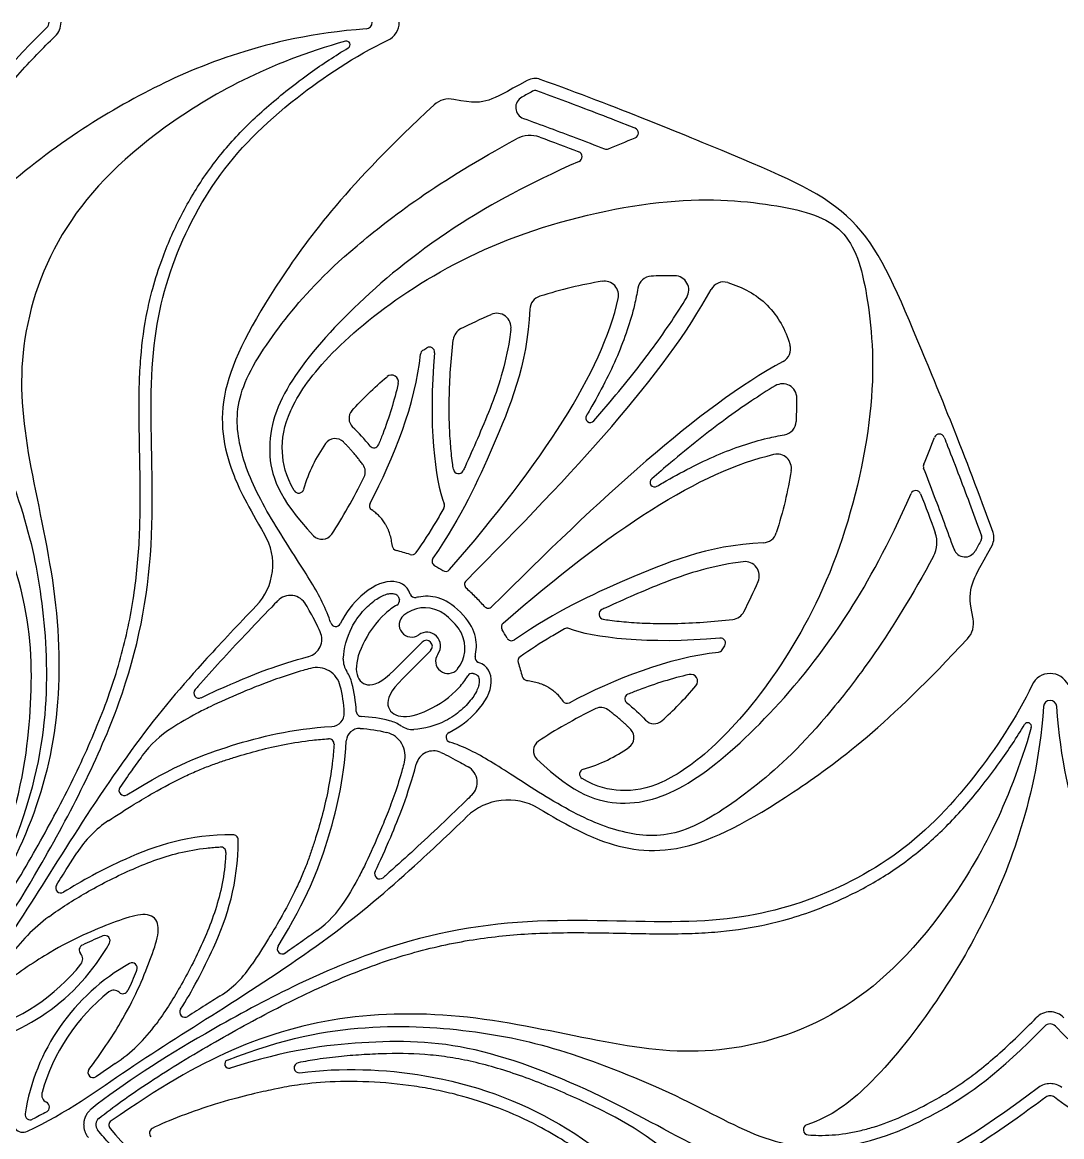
# Model space of a CAD drawing. Header units: millimetres. Extents: x -143 to 143, y -142 to 141.
# Drawn here: x -71.26 to -45.42, y -124.22 to -96.54 of the extents above; entities that cross this region are included whole.
import ezdxf

# ---------------------------------------------------------------- set-up
doc = ezdxf.new("R2010")
doc.units = ezdxf.units.MM
doc.header["$MEASUREMENT"] = 0
doc.layers.add('Layer 03', color=5, linetype='Continuous')

msp = doc.modelspace()

# ---------------------------------------------------------------- linework, layer by layer
at = {"layer": 'Layer 03'}
for p, q in [((-62.012, -112.631), (-61.317, -111.936)), ((-61.106, -112.147), (-61.801, -112.842))]:
    msp.add_line(p, q, dxfattribs=at)
for centre, radius, start, end in [((-70.774, -96.541), 0.182, 314.3429, 0), ((-70.774, -96.541), 0.481, 314.343, 0), ((-62.722, -96.541), 0.164, 274.172, 0), ((-62.383, -96.541), 0.495, 295.4523, 0), ((-63.201, -97.098), 0.0919, 300.7446, 105.8749), ((-58.515, -98.328), 0.392, 70.1323, 118.8797), ((-58.512, -98.366), 0.128, 70.1222, 118.9064), ((-60.644, -99.004), 0.559, 77.9778, 132.7417), ((-58.701, -98.656), 0.291, 118.7855, 250.1776), ((-58.636, -100.055), 0.703, 69.7993, 118.4236), ((-56.068, -99.292), 0.128, 291.7058, 68.4175), ((-57.47, -99.878), 0.128, 293.8234, 69.0978), ((-56.739, -99.565), 0.128, 248.7335, 292.6009), ((-56.79, -103.326), 0.355, 347.2471, 99.2426), ((-55.608, -103.203), 0.355, 92.6948, 170.8124), ((-55.046, -103.191), 0.355, 329.1442, 89.4278), ((-53.826, -103.346), 0.355, 73.3267, 151.5771), ((-58.286, -103.684), 0.355, 107.5556, 177.4649), ((-59.463, -104.125), 0.355, 353.0702, 113.3334), ((-60.192, -104.467), 0.355, 116.9436, 173.3836), ((-61.135, -104.736), 0.128, 354.7146, 121.932), ((-52.516, -104.656), 0.355, 298.4229, 16.6733), ((-61.231, -104.797), 0.128, 122.6272, 174.3203), ((-62.08, -105.475), 0.172, 347.1642, 130.0937), ((-52.361, -105.876), 0.355, 0.5722, 120.8558), ((-62.846, -106.384), 0.29, 138.0677, 226.6645), ((-57.139, -106.369), 0.113, 149.2037, 318.9278), ((-52.373, -106.438), 0.355, 279.1876, 357.3052), ((-48.462, -106.898), 0.128, 21.5825, 158.2942), ((-63.48, -107.172), 0.29, 45.4232, 145.349), ((-62.515, -106.994), 0.119, 218.9528, 337.8235), ((-52.496, -107.62), 0.355, 350.7574, 102.7529), ((-63.021, -107.707), 0.29, 334.0005, 36.191), ((-60.414, -107.625), 0.128, 188.8381, 334.8425), ((-48.735, -107.569), 0.128, 157.3991, 201.2665), ((-55.539, -107.969), 0.113, 131.0722, 300.7963), ((-64.386, -108.108), 0.128, 211.0371, 344.7572), ((-49.048, -108.3), 0.128, 20.9022, 156.1766), ((-62.501, -108.547), 0.128, 151.8656, 236.5033), ((-60.89, -108.55), 0.128, 330.4771, 21.0833), ((-66.51, -110.011), 1.48, 316.17, 30.4458), ((-63.808, -109.094), 0.29, 223.5714, 326.4565), ((-52.854, -109.116), 0.355, 272.5351, 342.4444), ((-49.225, -109.466), 0.703, 331.5764, 20.2007), ((-47.536, -109.342), 0.128, 331.0936, 19.8778), ((-47.498, -109.345), 0.392, 331.1203, 19.8677), ((-61.932, -109.538), 0.128, 186.2531, 256.6531), ((-61.576, -109.642), 0.128, 250.8247, 325.5824), ((-60.944, -109.927), 0.128, 145.9401, 240.8176), ((-47.826, -109.531), 0.291, 199.8224, 331.2145), ((-60.733, -110.053), 0.128, 237.5567, 319.0431), ((-53.295, -110.293), 0.355, 336.6666, 96.9298), ((-60.136, -110.504), 0.128, 135.0447, 228.5367), ((-64.591, -111.221), 0.442, 29.61, 135.9821), ((-62.011, -110.906), 0.128, 300.4757, 10.0124), ((-61.491, -110.704), 0.128, 198.6445, 281.8461), ((-61.582, -111.508), 0.306, 129.3413, 305.6852), ((-61.255, -111.906), 0.821, 63.5741, 129.3413), ((-59.674, -110.966), 0.128, 221.4633, 314.9553), ((-56.795, -111.244), 0.128, 115.1575, 261.1619), ((-53.637, -111.022), 0.355, 276.6164, 333.0564), ((-63.468, -111.424), 0.128, 196.9153, 334.0955), ((-59.223, -111.563), 0.128, 130.9569, 212.4433), ((-48.174, -111.474), 0.559, 317.2583, 12.0222), ((-64.252, -111.867), 0.442, 284.9376, 24.601), ((-61.204, -112.034), 0.342, 45, 125.6837), ((-61.204, -112.034), 0.342, 324.3167, 45), ((-61.076, -112.085), 0.821, 320.6587, 26.4259), ((-59.097, -111.774), 0.128, 209.1824, 304.0599), ((-57.72, -111.72), 0.128, 68.9167, 119.5229), ((-53.906, -111.965), 0.128, 328.068, 95.2854), ((-61.212, -112.042), 0.149, 45, 135), ((-61.212, -112.042), 0.149, 315, 45), ((-62.783, -112.386), 0.495, 176.6922, 214.271), ((-60.678, -112.412), 0.306, 144.3143, 320.6587), ((-59.874, -112.321), 0.128, 168.1539, 251.3555), ((-58.812, -112.406), 0.128, 124.4176, 199.1753), ((-53.967, -112.061), 0.128, 275.6797, 327.3728), ((-63.937, -113.173), 0.603, 13.8635, 105.0891), ((-63.937, -113.173), 0.901, 13.8635, 34.2843), ((-60.076, -112.841), 0.128, 79.9876, 149.5243), ((-58.708, -112.762), 0.128, 193.3469, 263.7469), ((-54.645, -112.91), 0.172, 319.9063, 102.8358), ((-45.711, -113.213), 0.495, 90, 154.5477), ((-45.711, -113.213), 0.495, 25.4523, 90), ((-66.864, -113.203), 0.128, 138.9167, 296.2928), ((-57.717, -113.331), 0.128, 213.4967, 298.1344), ((-56.164, -113.345), 0.119, 112.1765, 231.0472), ((-45.711, -113.552), 0.164, 90, 175.828), ((-45.711, -113.552), 0.164, 4.172, 90), ((-63.581, -113.705), 0.328, 273.4412, 2.4277), ((-62.827, -113.657), 0.128, 182.7135, 225), ((-62.827, -113.657), 0.128, 225, 267.2865), ((-56.877, -113.851), 0.29, 53.809, 115.9995), ((-62.343, -114.767), 0.901, 55.7157, 76.1365), ((-61.556, -113.613), 0.495, 235.729, 273.3078), ((-55.554, -113.676), 0.29, 223.3355, 311.9323), ((-46.268, -114.031), 0.0919, 344.1251, 149.2554), ((-66.107, -116.339), 2.683, 122.3673, 143.8699), ((-62.875, -114.411), 0.328, 87.5723, 176.5588), ((-62.343, -114.767), 0.603, 344.9109, 76.1365), ((-60.594, -114.298), 0.128, 115.9045, 253.0847), ((-56.342, -114.31), 0.29, 304.651, 44.5768), ((-63.636, -114.466), 0.128, 45, 94.0006), ((-63.636, -114.466), 0.128, 355.9994, 45), ((-58.264, -114.638), 0.29, 123.5435, 226.4286), ((-61.037, -115.082), 0.442, 65.399, 165.0624), ((-60.391, -115.421), 0.442, 314.0179, 60.39), ((-57.278, -115.216), 0.128, 105.2428, 238.9629), ((-68.725, -115.621), 0.128, 145.6299, 301.6976), ((-59.181, -117.34), 1.48, 59.5542, 133.83), ((-67.636, -118.614), 2.683, 123.3595, 147.4728), ((-66.02, -116.85), 0.128, 45, 89.6884), ((-66.02, -116.85), 0.128, 0.3116, 45), ((-66.325, -117.155), 0.128, 45, 92.6832), ((-66.325, -117.155), 0.128, 357.3168, 45), ((-62.373, -117.694), 0.128, 153.7072, 311.0833), ((-70.298, -118.043), 0.128, 147.7231, 302.1586), ((-65.509, -116.937), 2.683, 306.1301, 327.6327), ((-68.126, -122.131), 4.179, 126.2275, 145.7048), ((-69.203, -119.356), 0.128, 330.7775, 112.3358), ((-73.629, -116.88), 5.199, 278.8658, 330.7775), ((-69.706, -119.585), 0.135, 115.4413, 222.0643), ((-64.791, -119.555), 0.128, 148.3024, 304.3701), ((-69.955, -119.81), 0.201, 321.4239, 42.0658), ((-73.629, -116.88), 4.9, 285.7558, 321.4239), ((-66.05, -124.459), 5.199, 119.2225, 171.1342), ((-68.526, -120.033), 0.128, 337.6642, 119.2225), ((-67.784, -118.466), 2.683, 302.5272, 326.6405), ((-66.05, -124.459), 4.9, 128.5761, 164.2442), ((-68.98, -120.785), 0.201, 47.9342, 128.5761), ((-68.755, -120.536), 0.135, 227.9357, 334.5587), ((-67.213, -121.128), 0.128, 147.8414, 302.2769), ((-45.711, -121.604), 0.481, 90, 135.657), ((-45.711, -121.604), 0.481, 44.343, 90), ((-71.301, -118.956), 4.179, 304.2952, 323.7725), ((-45.711, -121.604), 0.182, 90, 135.6571), ((-45.711, -121.604), 0.182, 44.3429, 90), ((-66.12, -122.419), 0.106, 111.1485, 287.6881), ((-69.496, -122.629), 0.128, 143.2147, 304.1867), ((-64.373, -122.51), 0.126, 101.0633, 277.2504), ((-45.711, -123.387), 0.481, 90, 126.7992), ((-45.711, -123.387), 0.481, 53.2008, 90), ((-70.573, -123.183), 0.201, 164.2442, 244.8855), ((-70.715, -123.487), 0.135, 298.9851, 64.8855), ((-45.711, -123.387), 0.182, 90, 125.9129), ((-45.711, -123.387), 0.182, 54.0871, 90), ((-71.06, -123.677), 0.128, 171.1342, 296.7638), ((-60.712, -131.444), 8.77, 44.8451, 63.8405), ((-71.238, -123.858), 0.256, 219.9059, 295.2853), ((-69.231, -123.926), 0.2, 128.5911, 220.0527), ((-68.975, -123.935), 0.128, 124.5916, 220.8652), ((-67.968, -124.133), 0.128, 117.5699, 225.6142), ((-51.716, -124.05), 0.128, 108.4953, 265.3185)]:
    msp.add_arc(centre, radius, start, end, dxfattribs=at)
for points, knots in [([(-71.69, -116.918), (-71.233, -115.488), (-70.993, -113.551), (-71.022, -110.954), (-72.361, -107.581), (-73.9, -104.976), (-74.708, -102.75), (-74.595, -100.517), (-73.362, -98.419), (-72.172, -96.829)], [478.114212, 478.114212, 478.114212, 478.114212, 481.682554, 485.414811, 489.147068, 492.879325, 496.611582, 500.343838, 503.867852, 503.867852, 503.867852, 503.867852]), ([(-70.647, -96.671), (-71.835, -97.832), (-72.857, -99.289), (-73.748, -101.414), (-73.647, -103.517), (-72.459, -105.521), (-71.22, -108.563), (-70.744, -110.726), (-70.554, -113.438), (-70.943, -115.573), (-71.49, -116.988)], [451.605808, 451.605808, 451.605808, 451.605808, 454.786477, 458.084406, 461.382335, 464.680264, 467.978192, 471.276121, 474.57405, 477.733047, 477.733047, 477.733047, 477.733047]), ([(-73.348, -102.556), (-73.355, -102.469), (-73.37, -102.157), (-73.339, -101.727), (-73.252, -101.275), (-73.126, -100.807), (-72.9, -100.211), (-72.594, -99.603), (-72.304, -99.099), (-72.039, -98.694), (-71.73, -98.28), (-71.345, -97.822), (-70.908, -97.351), (-70.592, -97.035), (-70.438, -96.884)], [203.214075, 203.214075, 203.214075, 203.214075, 203.52157, 204.31284, 204.721904, 205.137914, 206.01604, 206.954967, 207.528085, 208.058808, 208.654245, 209.342813, 210.158122, 210.913379, 210.913379, 210.913379, 210.913379]), ([(-62.71, -96.704), (-64.044, -96.801), (-66.091, -97.304), (-68.108, -98.185), (-70.125, -99.374), (-72.107, -100.933), (-72.895, -101.978), (-73.099, -102.587)], [188.144664, 188.144664, 188.144664, 188.144664, 191.132853, 194.230238, 197.327623, 200.425007, 202.803513, 202.803513, 202.803513, 202.803513]), ([(-63.226, -97.009), (-65.154, -97.557), (-68.064, -99.145), (-70.524, -101.736), (-71.443, -104.826), (-71.118, -107.491), (-70.324, -110.825), (-70.301, -114.078), (-71.108, -116.862), (-72.172, -118.677), (-73, -119.877)], [1087.597176, 1087.597176, 1087.597176, 1087.597176, 1091.602738, 1095.759898, 1099.917057, 1104.074217, 1108.231376, 1112.388536, 1116.545695, 1120.564724, 1120.564724, 1120.564724, 1120.564724]), ([(-72.706, -120.373), (-72.084, -119.593), (-70.612, -117.279), (-68.619, -113.377), (-67.888, -109.584), (-68.165, -105.472), (-67.763, -102.89), (-66.536, -100.351), (-64.762, -98.569), (-62.991, -97.378), (-62.17, -96.987)], [523.769997, 523.769997, 523.769997, 523.769997, 527.034233, 531.241963, 535.449693, 539.657423, 543.865153, 548.072883, 552.280613, 555.573522, 555.573522, 555.573522, 555.573522]), ([(-72.94, -120.186), (-72.793, -120.001), (-72.479, -119.583), (-72.015, -118.9), (-71.524, -118.12), (-70.884, -117.036), (-70.28, -115.932), (-69.745, -114.831), (-69.389, -114.018), (-69.083, -113.217), (-68.754, -112.183), (-68.476, -110.923), (-68.349, -109.648), (-68.322, -108.63), (-68.326, -107.81), (-68.343, -107.007), (-68.357, -106.235), (-68.351, -105.538), (-68.306, -104.696), (-68.2, -103.904), (-68.004, -103.09), (-67.752, -102.305), (-67.345, -101.368), (-66.849, -100.523), (-66.382, -99.89), (-65.992, -99.434), (-65.58, -99.011), (-65.128, -98.6), (-64.633, -98.193), (-63.981, -97.702), (-63.478, -97.369), (-63.154, -97.177)], [1056.749257, 1056.749257, 1056.749257, 1056.749257, 1057.578918, 1058.584853, 1059.651245, 1060.817645, 1063.006221, 1064.071697, 1065.117761, 1066.124504, 1067.081506, 1068.929389, 1070.648526, 1071.575727, 1072.508394, 1073.527862, 1074.3998, 1075.219202, 1075.97729, 1077.36287, 1078.021833, 1078.915288, 1080.259272, 1081.603411, 1082.349777, 1083.022706, 1083.710136, 1084.422223, 1085.169036, 1085.962644, 1087.286961, 1087.286961, 1087.286961, 1087.286961]), ([(-58.705, -97.985), (-59.261, -98.292), (-59.646, -98.511), (-60.042, -98.561), (-60.528, -98.457)], [461.082521, 461.082521, 461.082521, 461.082521, 462.404079, 463.650697, 463.650697, 463.650697, 463.650697]), ([(-50.641, -101.471), (-51.307, -100.805), (-52.996, -100.081), (-56.457, -98.655), (-58.382, -97.959)], [550.743291, 550.743291, 550.743291, 550.743291, 556.349104, 561.183895, 561.183895, 561.183895, 561.183895]), ([(-56.021, -99.173), (-56.094, -99.145), (-56.668, -98.918), (-57.483, -98.606), (-58.229, -98.333), (-58.469, -98.246)], [24.641326, 24.641326, 24.641326, 24.641326, 24.915686, 26.809399, 27.70653, 27.70653, 27.70653, 27.70653]), ([(-61.023, -98.594), (-63.154, -100.562), (-65.119, -103.182), (-66.494, -105.794), (-66.174, -107.57), (-65.651, -108.552), (-65.234, -109.261)], [464.276386, 464.276386, 464.276386, 464.276386, 468.418463, 472.733361, 477.048259, 480.02213, 480.02213, 480.02213, 480.02213]), ([(-58.799, -98.929), (-58.364, -99.086), (-57.691, -99.335), (-57.022, -99.592), (-56.785, -99.684)], [28.970922, 28.970922, 28.970922, 28.970922, 30.597475, 31.490134, 31.490134, 31.490134, 31.490134]), ([(-63.59, -111.461), (-63.639, -111.3), (-63.848, -110.794), (-64.367, -109.98), (-65.42, -108.353), (-65.937, -106.994), (-65.956, -105.654), (-64.762, -103.895), (-63.344, -102.32), (-60.93, -100.497), (-58.971, -99.436)], [676.358934, 676.358934, 676.358934, 676.358934, 677.691315, 680.136953, 682.582591, 685.028229, 687.473867, 689.919505, 692.365143, 694.701411, 694.701411, 694.701411, 694.701411]), ([(-57.418, -99.995), (-58.721, -100.571), (-60.847, -101.757), (-62.99, -103.515), (-64.732, -105.475), (-65.298, -107.081), (-64.907, -108.361), (-64.018, -109.294)], [696.966938, 696.966938, 696.966938, 696.966938, 699.588052, 703.414738, 707.241424, 711.06811, 714.420674, 714.420674, 714.420674, 714.420674]), ([(-64.496, -108.174), (-64.719, -107.804), (-64.85, -107.137), (-64.705, -106.255), (-63.823, -104.911), (-61.82, -103.205), (-58.92, -101.672), (-55.036, -100.812), (-52.319, -101.064), (-51.256, -101.383), (-50.905, -101.735)], [580.456871, 580.456871, 580.456871, 580.456871, 582.641709, 585.29942, 587.957131, 590.614843, 593.272554, 595.930265, 598.587976, 601.245687, 601.245687, 601.245687, 601.245687]), ([(-47.129, -109.212), (-47.825, -107.287), (-49.251, -103.826), (-49.975, -102.137), (-50.641, -101.471)], [540.302686, 540.302686, 540.302686, 540.302686, 545.137478, 550.743291, 550.743291, 550.743291, 550.743291]), ([(-50.905, -101.735), (-50.553, -102.086), (-50.234, -103.149), (-49.982, -105.866), (-50.842, -109.75), (-52.375, -112.65), (-54.081, -114.653), (-55.425, -115.535), (-56.307, -115.68), (-56.974, -115.549), (-57.344, -115.326)], [601.245687, 601.245687, 601.245687, 601.245687, 603.903397, 606.561108, 609.21882, 611.876531, 614.534242, 617.191953, 619.849664, 622.034503, 622.034503, 622.034503, 622.034503]), ([(-55.043, -102.836), (-55.157, -102.835), (-55.351, -102.837), (-55.545, -102.844), (-55.624, -102.848)], [54.0547948, 54.0547948, 54.0547948, 54.0547948, 54.4395659, 54.7059633, 54.7059633, 54.7059633, 54.7059633]), ([(-55.958, -103.146), (-55.981, -103.286), (-56.051, -103.636), (-56.216, -104.198), (-56.464, -104.839), (-56.777, -105.5), (-57.046, -105.99), (-57.206, -106.263), (-57.236, -106.312)], [55.273067, 55.273067, 55.273067, 55.273067, 55.770535, 56.526917, 57.329249, 58.183202, 59.093394, 59.294131, 59.294131, 59.294131, 59.294131]), ([(-57.054, -106.443), (-56.917, -106.287), (-56.588, -105.903), (-56.089, -105.295), (-55.576, -104.627), (-55.128, -103.992), (-54.861, -103.573), (-54.741, -103.374)], [48.67465, 48.67465, 48.67465, 48.67465, 49.406088, 50.450226, 51.437361, 52.364356, 53.181583, 53.181583, 53.181583, 53.181583]), ([(-58.641, -103.669), (-58.702, -105.058), (-59.616, -107.246), (-60.31, -108.76), (-61.05, -109.855)], [83.848614, 83.848614, 83.848614, 83.848614, 87.804277, 91.845718, 91.845718, 91.845718, 91.845718]), ([(-59.11, -104.168), (-59.121, -104.253), (-59.176, -104.643), (-59.33, -105.308), (-59.617, -106.126), (-59.936, -106.871), (-60.161, -107.384), (-60.283, -107.646), (-60.298, -107.679)], [44.228055, 44.228055, 44.228055, 44.228055, 44.531672, 45.611575, 46.620775, 47.572615, 48.460288, 48.588807, 48.588807, 48.588807, 48.588807]), ([(-60.541, -107.645), (-60.549, -107.591), (-60.579, -107.381), (-60.618, -106.993), (-60.646, -106.46), (-60.649, -105.595), (-60.601, -104.91), (-60.545, -104.426)], [48.971046, 48.971046, 48.971046, 48.971046, 49.163269, 49.714337, 50.34175, 51.038713, 52.751418, 52.751418, 52.751418, 52.751418]), ([(-52.544, -105.571), (-52.743, -105.691), (-53.162, -105.958), (-53.797, -106.406), (-54.465, -106.919), (-55.073, -107.418), (-55.457, -107.747), (-55.613, -107.884)], [45.566951, 45.566951, 45.566951, 45.566951, 46.384178, 47.311173, 48.298308, 49.342446, 50.073884, 50.073884, 50.073884, 50.073884]), ([(-52.018, -106.454), (-52.014, -106.375), (-52.007, -106.181), (-52.005, -105.987), (-52.006, -105.873)], [44.0425708, 44.0425708, 44.0425708, 44.0425708, 44.3089683, 44.6937393, 44.6937393, 44.6937393, 44.6937393]), ([(-55.482, -108.066), (-55.433, -108.036), (-55.16, -107.876), (-54.67, -107.607), (-54.009, -107.294), (-53.368, -107.046), (-52.806, -106.881), (-52.456, -106.811), (-52.316, -106.788)], [39.454403, 39.454403, 39.454403, 39.454403, 39.65514, 40.565332, 41.419285, 42.221617, 42.977999, 43.475467, 43.475467, 43.475467, 43.475467]), ([(-48.343, -106.851), (-48.315, -106.924), (-48.088, -107.498), (-47.776, -108.313), (-47.503, -109.059), (-47.416, -109.299)], [24.641326, 24.641326, 24.641326, 24.641326, 24.915686, 26.809399, 27.70653, 27.70653, 27.70653, 27.70653]), ([(-48.099, -109.629), (-48.256, -109.194), (-48.505, -108.521), (-48.762, -107.852), (-48.854, -107.615)], [28.970922, 28.970922, 28.970922, 28.970922, 30.597475, 31.490134, 31.490134, 31.490134, 31.490134]), ([(-58.464, -114.848), (-57.531, -115.737), (-56.251, -116.128), (-54.645, -115.562), (-52.685, -113.82), (-50.927, -111.677), (-49.741, -109.551), (-49.165, -108.248)], [628.900226, 628.900226, 628.900226, 628.900226, 632.252789, 636.079475, 639.906161, 643.732847, 646.353962, 646.353962, 646.353962, 646.353962]), ([(-60.779, -108.614), (-60.842, -108.725), (-61.061, -109.099), (-61.298, -109.462), (-61.471, -109.714)], [59.561373, 59.561373, 59.561373, 59.561373, 60.009674, 61.084476, 61.084476, 61.084476, 61.084476]), ([(-52.839, -109.471), (-54.228, -109.532), (-56.416, -110.446), (-57.93, -111.14), (-59.025, -111.88)], [83.848614, 83.848614, 83.848614, 83.848614, 87.804277, 91.845718, 91.845718, 91.845718, 91.845718]), ([(-47.627, -111.358), (-47.731, -110.872), (-47.681, -110.476), (-47.462, -110.091), (-47.155, -109.535)], [537.343578, 537.343578, 537.343578, 537.343578, 538.590195, 539.911753, 539.911753, 539.911753, 539.911753]), ([(-48.606, -109.801), (-49.667, -111.76), (-51.49, -114.174), (-53.065, -115.592), (-54.824, -116.786), (-56.164, -116.767), (-57.523, -116.25), (-59.15, -115.197), (-59.965, -114.678), (-60.47, -114.469), (-60.631, -114.42)], [648.619489, 648.619489, 648.619489, 648.619489, 650.955758, 653.401396, 655.847033, 658.292671, 660.738309, 663.183947, 665.629585, 666.961966, 666.961966, 666.961966, 666.961966]), ([(-53.338, -109.94), (-53.423, -109.951), (-53.813, -110.006), (-54.478, -110.16), (-55.296, -110.447), (-56.041, -110.766), (-56.554, -110.991), (-56.816, -111.113), (-56.849, -111.128)], [44.228055, 44.228055, 44.228055, 44.228055, 44.531672, 45.611575, 46.620775, 47.572615, 48.460288, 48.588807, 48.588807, 48.588807, 48.588807]), ([(-61.613, -110.745), (-61.69, -110.514), (-62.128, -110.321), (-62.795, -110.685), (-63.214, -111.195), (-63.352, -111.48)], [673.000668, 673.000668, 673.000668, 673.000668, 673.981405, 675.110815, 675.999797, 675.999797, 675.999797, 675.999797]), ([(-63.277, -112.358), (-63.261, -112.087), (-63.168, -111.736), (-62.907, -111.299), (-62.706, -111.07), (-62.492, -110.894), (-62.347, -110.802), (-62.215, -110.747), (-62.115, -110.729), (-62.047, -110.731), (-61.997, -110.739), (-61.956, -110.756), (-61.926, -110.783), (-61.908, -110.809), (-61.894, -110.843), (-61.887, -110.87), (-61.885, -110.884)], [106.137994, 106.137994, 106.137994, 106.137994, 107.093919, 107.386449, 107.921691, 108.157167, 108.358673, 108.523496, 108.656521, 108.713267, 108.762519, 108.836388, 108.86634, 108.900487, 108.947799, 108.996654, 108.996654, 108.996654, 108.996654]), ([(-64.909, -110.913), (-64.959, -110.964), (-65.233, -111.248), (-65.709, -111.746), (-66.323, -112.404), (-66.732, -112.857), (-66.939, -113.094), (-66.961, -113.119)], [41.736211, 41.736211, 41.736211, 41.736211, 41.986355, 43.121357, 44.157364, 45.148221, 45.264124, 45.264124, 45.264124, 45.264124]), ([(-63.85, -111.683), (-63.927, -111.515), (-64.026, -111.324), (-64.168, -111.071), (-64.207, -111.002)], [39.454391, 39.454391, 39.454391, 39.454391, 40.436261, 40.774838, 40.774838, 40.774838, 40.774838]), ([(-60.366, -111.196), (-60.762, -110.799), (-61.122, -110.763), (-61.447, -110.826), (-61.465, -110.83)], [671.66045, 671.66045, 671.66045, 671.66045, 672.718895, 672.782846, 672.782846, 672.782846, 672.782846]), ([(-65.443, -111.036), (-65.895, -111.507), (-66.935, -112.611), (-68.416, -114.341), (-70.255, -117.151), (-71.625, -119.378), (-72.802, -120.989), (-73.26, -121.959)], [482.269402, 482.269402, 482.269402, 482.269402, 484.427589, 487.953876, 491.480162, 495.006449, 498.333229, 498.333229, 498.333229, 498.333229]), ([(-61.946, -111.016), (-62.047, -111.076), (-62.395, -111.333), (-62.865, -112.022), (-63.029, -112.742), (-62.718, -113.091), (-62.33, -112.949), (-62.012, -112.631)], [109.178701, 109.178701, 109.178701, 109.178701, 109.579698, 110.638142, 111.696587, 112.755032, 113.813476, 113.813476, 113.813476, 113.813476]), ([(-60.577, -111.407), (-60.633, -111.351), (-60.732, -111.264), (-60.843, -111.194), (-60.89, -111.171)], [27.4057227, 27.4057227, 27.4057227, 27.4057227, 27.6843821, 27.8662376, 27.8662376, 27.8662376, 27.8662376]), ([(-60, -112.295), (-59.996, -112.277), (-59.933, -111.952), (-59.969, -111.592), (-60.366, -111.196)], [670.538054, 670.538054, 670.538054, 670.538054, 670.602005, 671.66045, 671.66045, 671.66045, 671.66045]), ([(-60.341, -111.72), (-60.364, -111.673), (-60.434, -111.562), (-60.521, -111.463), (-60.577, -111.407)], [26.9452079, 26.9452079, 26.9452079, 26.9452079, 27.1270633, 27.4057227, 27.4057227, 27.4057227, 27.4057227]), ([(-56.815, -111.371), (-56.761, -111.379), (-56.551, -111.409), (-56.163, -111.448), (-55.63, -111.476), (-54.765, -111.479), (-54.08, -111.431), (-53.596, -111.375)], [38.338815, 38.338815, 38.338815, 38.338815, 38.531039, 39.082107, 39.70952, 40.406483, 42.119188, 42.119188, 42.119188, 42.119188]), ([(-57.784, -111.609), (-57.895, -111.672), (-58.269, -111.891), (-58.632, -112.128), (-58.884, -112.301)], [74.876881, 74.876881, 74.876881, 74.876881, 75.325182, 76.399983, 76.399983, 76.399983, 76.399983]), ([(-58.431, -116.064), (-57.722, -116.481), (-56.74, -117.004), (-54.964, -117.324), (-52.352, -115.949), (-49.732, -113.984), (-47.764, -111.853)], [520.972144, 520.972144, 520.972144, 520.972144, 523.946016, 528.260914, 532.575812, 536.717888, 536.717888, 536.717888, 536.717888]), ([(-66.807, -113.318), (-66.546, -113.189), (-65.866, -112.886), (-64.909, -112.499), (-64.139, -112.294)], [45.676134, 45.676134, 45.676134, 45.676134, 47.014455, 48.987703, 48.987703, 48.987703, 48.987703]), ([(-64.094, -112.591), (-64.154, -112.608), (-64.416, -112.68), (-64.849, -112.817), (-65.368, -113.01), (-65.94, -113.248), (-66.455, -113.474), (-67.026, -113.762), (-67.341, -113.945), (-67.543, -114.074)], [66.17557, 66.17557, 66.17557, 66.17557, 66.396813, 67.129836, 67.770916, 68.339064, 69.307369, 69.745827, 70.586668, 70.586668, 70.586668, 70.586668]), ([(-60.65, -114.182), (-60.365, -114.044), (-59.855, -113.625), (-59.491, -112.958), (-59.684, -112.52), (-59.915, -112.443)], [667.321103, 667.321103, 667.321103, 667.321103, 668.210085, 669.339495, 670.320232, 670.320232, 670.320232, 670.320232]), ([(-61.801, -112.842), (-62.119, -113.16), (-62.261, -113.548), (-61.912, -113.859), (-61.192, -113.695), (-60.503, -113.225), (-60.246, -112.877), (-60.186, -112.776)], [95.437603, 95.437603, 95.437603, 95.437603, 96.496048, 97.554493, 98.612937, 99.671382, 100.072379, 100.072379, 100.072379, 100.072379]), ([(-60.054, -112.715), (-60.04, -112.717), (-60.013, -112.724), (-59.979, -112.738), (-59.953, -112.756), (-59.926, -112.786), (-59.909, -112.827), (-59.901, -112.877), (-59.899, -112.945), (-59.917, -113.045), (-59.972, -113.177), (-60.064, -113.322), (-60.24, -113.536), (-60.469, -113.737), (-60.906, -113.998), (-61.257, -114.091), (-61.528, -114.107)], [100.254426, 100.254426, 100.254426, 100.254426, 100.303281, 100.350593, 100.38474, 100.414691, 100.48856, 100.537813, 100.594558, 100.727584, 100.892407, 101.093913, 101.329389, 101.864631, 102.157161, 103.113086, 103.113086, 103.113086, 103.113086]), ([(-46.157, -113), (-46.548, -113.821), (-47.739, -115.592), (-49.521, -117.366), (-52.06, -118.593), (-54.642, -118.995), (-58.754, -118.718), (-62.547, -119.449), (-66.449, -121.442), (-68.763, -122.914), (-69.543, -123.536)], [589.894264, 589.894264, 589.894264, 589.894264, 593.187173, 597.394903, 601.602633, 605.810363, 610.018093, 614.225823, 618.433554, 621.697789, 621.697789, 621.697789, 621.697789]), ([(-45.874, -113.54), (-45.971, -114.874), (-46.474, -116.921), (-47.355, -118.938), (-48.544, -120.955), (-50.103, -122.937), (-51.148, -123.725), (-51.757, -123.929)], [235.044337, 235.044337, 235.044337, 235.044337, 238.032526, 241.129911, 244.227295, 247.32468, 249.703186, 249.703186, 249.703186, 249.703186]), ([(-39.665, -123.929), (-40.273, -123.725), (-41.318, -122.937), (-42.877, -120.955), (-44.066, -118.938), (-44.947, -116.921), (-45.45, -114.874), (-45.547, -113.54)], [219.811694, 219.811694, 219.811694, 219.811694, 222.190201, 225.287585, 228.38497, 231.482354, 234.470544, 234.470544, 234.470544, 234.470544]), ([(-69.356, -123.77), (-69.171, -123.623), (-68.753, -123.309), (-68.07, -122.845), (-67.29, -122.354), (-66.206, -121.714), (-65.102, -121.11), (-64.001, -120.575), (-63.188, -120.219), (-62.387, -119.913), (-61.353, -119.584), (-60.093, -119.306), (-58.818, -119.179), (-57.8, -119.152), (-56.98, -119.156), (-56.177, -119.173), (-55.405, -119.187), (-54.708, -119.181), (-53.866, -119.136), (-53.074, -119.03), (-52.26, -118.834), (-51.475, -118.582), (-50.538, -118.175), (-49.693, -117.679), (-49.06, -117.212), (-48.604, -116.822), (-48.181, -116.41), (-47.77, -115.958), (-47.363, -115.463), (-46.872, -114.811), (-46.539, -114.308), (-46.347, -113.984)], [1280.099006, 1280.099006, 1280.099006, 1280.099006, 1280.928667, 1281.934602, 1283.000994, 1284.167393, 1286.35597, 1287.421446, 1288.46751, 1289.474253, 1290.431255, 1292.279138, 1293.998274, 1294.925476, 1295.858142, 1296.877611, 1297.749549, 1298.56895, 1299.327039, 1300.712619, 1301.371581, 1302.265036, 1303.609021, 1304.95316, 1305.699526, 1306.372454, 1307.059885, 1307.771972, 1308.518784, 1309.312392, 1310.63671, 1310.63671, 1310.63671, 1310.63671]), ([(-46.179, -114.056), (-46.727, -115.984), (-48.315, -118.894), (-50.906, -121.354), (-53.996, -122.273), (-56.661, -121.948), (-59.995, -121.154), (-63.248, -121.131), (-66.032, -121.938), (-67.847, -123.002), (-69.047, -123.83)], [1310.946925, 1310.946925, 1310.946925, 1310.946925, 1314.952487, 1319.109646, 1323.266805, 1327.423965, 1331.581124, 1335.738283, 1339.895442, 1343.914472, 1343.914472, 1343.914472, 1343.914472]), ([(-68.658, -115.73), (-67.445, -114.981), (-66.054, -114.468), (-64.578, -114.094), (-63.561, -114.033)], [73.30733, 73.30733, 73.30733, 73.30733, 76.598581, 80.001421, 80.001421, 80.001421, 80.001421]), ([(-69.111, -116.374), (-68.9, -116.235), (-68.533, -115.999), (-67.902, -115.623), (-67.368, -115.338), (-66.882, -115.12), (-66.566, -114.995), (-66.264, -114.889), (-65.869, -114.763), (-65.365, -114.615), (-64.725, -114.468), (-64.146, -114.38), (-63.778, -114.347), (-63.645, -114.338)], [129.531603, 129.531603, 129.531603, 129.531603, 130.419041, 131.064653, 132.111939, 132.544091, 132.936667, 133.305671, 133.6667, 134.393665, 135.150184, 135.975333, 136.447233, 136.447233, 136.447233, 136.447233]), ([(-63.508, -114.475), (-63.517, -114.608), (-63.55, -114.976), (-63.638, -115.555), (-63.785, -116.195), (-63.933, -116.699), (-64.059, -117.094), (-64.165, -117.396), (-64.29, -117.712), (-64.508, -118.198), (-64.793, -118.732), (-65.169, -119.363), (-65.405, -119.73), (-65.544, -119.941)], [136.703799, 136.703799, 136.703799, 136.703799, 137.175699, 138.000849, 138.757368, 139.484333, 139.845361, 140.214365, 140.606942, 141.039094, 142.086379, 142.731991, 143.619429, 143.619429, 143.619429, 143.619429]), ([(-64.9, -119.488), (-64.151, -118.275), (-63.638, -116.884), (-63.264, -115.408), (-63.203, -114.391)], [73.30733, 73.30733, 73.30733, 73.30733, 76.598581, 80.001421, 80.001421, 80.001421, 80.001421]), ([(-68.273, -114.758), (-68.359, -114.876), (-68.547, -115.138), (-68.731, -115.403), (-68.831, -115.548)], [71.765709, 71.765709, 71.765709, 71.765709, 72.278432, 72.898746, 72.898746, 72.898746, 72.898746]), ([(-60.853, -114.68), (-60.685, -114.757), (-60.494, -114.856), (-60.241, -114.998), (-60.172, -115.037)], [39.454391, 39.454391, 39.454391, 39.454391, 40.436261, 40.774838, 40.774838, 40.774838, 40.774838]), ([(-61.761, -114.924), (-61.778, -114.984), (-61.85, -115.246), (-61.987, -115.679), (-62.18, -116.198), (-62.418, -116.77), (-62.644, -117.285), (-62.932, -117.856), (-63.115, -118.171), (-63.244, -118.373)], [66.17557, 66.17557, 66.17557, 66.17557, 66.396813, 67.129836, 67.770916, 68.339064, 69.307369, 69.745827, 70.586668, 70.586668, 70.586668, 70.586668]), ([(-62.488, -117.637), (-62.359, -117.376), (-62.056, -116.696), (-61.669, -115.739), (-61.464, -114.969)], [45.676134, 45.676134, 45.676134, 45.676134, 47.014455, 48.987703, 48.987703, 48.987703, 48.987703]), ([(-60.083, -115.739), (-60.134, -115.789), (-60.418, -116.063), (-60.916, -116.539), (-61.574, -117.153), (-62.027, -117.562), (-62.264, -117.769), (-62.289, -117.791)], [41.736211, 41.736211, 41.736211, 41.736211, 41.986355, 43.121357, 44.157364, 45.148221, 45.264124, 45.264124, 45.264124, 45.264124]), ([(-71.129, -124.09), (-70.159, -123.632), (-68.548, -122.455), (-66.321, -121.085), (-63.511, -119.246), (-61.781, -117.765), (-60.677, -116.725), (-60.206, -116.273)], [502.661045, 502.661045, 502.661045, 502.661045, 505.987825, 509.514111, 513.040398, 516.566684, 518.724872, 518.724872, 518.724872, 518.724872]), ([(-66.019, -116.722), (-67.112, -116.716), (-68.54, -117.193), (-69.787, -117.874), (-70.23, -118.152)], [121.495884, 121.495884, 121.495884, 121.495884, 124.493147, 126.691923, 126.691923, 126.691923, 126.691923]), ([(-70.595, -118.759), (-70.45, -118.653), (-70.147, -118.447), (-69.662, -118.154), (-69.137, -117.87), (-68.576, -117.6), (-67.986, -117.354), (-67.351, -117.158), (-66.793, -117.059), (-66.446, -117.032), (-66.331, -117.027)], [131.105865, 131.105865, 131.105865, 131.105865, 131.739444, 132.392352, 133.097323, 133.833183, 134.579289, 135.345098, 136.16187, 136.56706, 136.56706, 136.56706, 136.56706]), ([(-67.322, -121.06), (-67.044, -120.617), (-66.363, -119.369), (-65.886, -117.942), (-65.892, -116.849)], [116.065857, 116.065857, 116.065857, 116.065857, 118.264633, 121.261896, 121.261896, 121.261896, 121.261896]), ([(-70.406, -117.975), (-70.314, -117.828), (-70.145, -117.56), (-69.975, -117.293), (-69.898, -117.172)], [127.096234, 127.096234, 127.096234, 127.096234, 127.706912, 128.209412, 128.209412, 128.209412, 128.209412]), ([(-66.197, -117.161), (-66.202, -117.276), (-66.229, -117.623), (-66.328, -118.181), (-66.524, -118.816), (-66.77, -119.406), (-67.04, -119.967), (-67.324, -120.492), (-67.617, -120.977), (-67.823, -121.28), (-67.929, -121.425)], [109.554081, 109.554081, 109.554081, 109.554081, 109.959271, 110.776043, 111.541851, 112.287958, 113.023818, 113.728789, 114.381696, 115.015276, 115.015276, 115.015276, 115.015276]), ([(-67.969, -118.799), (-68.155, -118.614), (-68.942, -118.86), (-70.356, -119.468), (-71.321, -120.129), (-71.722, -120.428)], [123.06057, 123.06057, 123.06057, 123.06057, 125.040286, 127.020002, 128.342655, 128.342655, 128.342655, 128.342655]), ([(-69.598, -122.552), (-69.299, -122.151), (-68.638, -121.186), (-68.03, -119.772), (-67.784, -118.985), (-67.969, -118.799)], [117.778486, 117.778486, 117.778486, 117.778486, 119.101138, 121.080855, 123.06057, 123.06057, 123.06057, 123.06057]), ([(-69.252, -119.237), (-69.263, -119.242), (-69.436, -119.313), (-69.606, -119.389), (-69.763, -119.463)], [60.8855787, 60.8855787, 60.8855787, 60.8855787, 60.9300558, 61.5409811, 61.5409811, 61.5409811, 61.5409811]), ([(-63.928, -119.103), (-64.046, -119.189), (-64.308, -119.377), (-64.573, -119.561), (-64.718, -119.661)], [71.765709, 71.765709, 71.765709, 71.765709, 72.278432, 72.898746, 72.898746, 72.898746, 72.898746]), ([(-68.407, -120.082), (-68.412, -120.093), (-68.483, -120.266), (-68.559, -120.436), (-68.633, -120.593)], [60.8855787, 60.8855787, 60.8855787, 60.8855787, 60.9300558, 61.5409811, 61.5409811, 61.5409811, 61.5409811]), ([(-66.342, -120.728), (-66.463, -120.805), (-66.73, -120.975), (-66.998, -121.144), (-67.145, -121.236)], [114.548368, 114.548368, 114.548368, 114.548368, 115.050869, 115.661546, 115.661546, 115.661546, 115.661546]), ([(-66.158, -122.32), (-64.743, -121.773), (-62.608, -121.384), (-59.896, -121.574), (-57.733, -122.05), (-54.691, -123.289), (-52.687, -124.477), (-50.584, -124.578), (-48.459, -123.687), (-47.002, -122.665), (-45.841, -121.477)], [451.230978, 451.230978, 451.230978, 451.230978, 454.389975, 457.687904, 460.985833, 464.283761, 467.58169, 470.879619, 474.177548, 477.358218, 477.358218, 477.358218, 477.358218]), ([(-51.726, -124.178), (-51.639, -124.185), (-51.327, -124.2), (-50.897, -124.169), (-50.445, -124.082), (-49.977, -123.956), (-49.381, -123.73), (-48.773, -123.424), (-48.269, -123.134), (-47.864, -122.869), (-47.45, -122.56), (-46.992, -122.175), (-46.521, -121.738), (-46.205, -121.422), (-46.054, -121.268)], [203.104881, 203.104881, 203.104881, 203.104881, 203.412375, 204.203645, 204.61271, 205.02872, 205.906846, 206.845773, 207.418891, 207.949614, 208.545051, 209.233619, 210.048928, 210.804184, 210.804184, 210.804184, 210.804184]), ([(-45.58, -121.477), (-44.42, -122.665), (-42.962, -123.687), (-40.837, -124.578), (-38.734, -124.477), (-36.73, -123.289), (-33.688, -122.05), (-31.525, -121.574), (-28.814, -121.384), (-26.678, -121.773), (-25.263, -122.32)], [372.110634, 372.110634, 372.110634, 372.110634, 375.291304, 378.589232, 381.887161, 385.18509, 388.483019, 391.780948, 395.078876, 398.237873, 398.237873, 398.237873, 398.237873]), ([(-45.999, -123.002), (-47.589, -124.192), (-49.687, -125.425), (-51.92, -125.538), (-54.146, -124.73), (-56.751, -123.191), (-60.124, -121.852), (-62.721, -121.823), (-64.658, -122.063), (-66.088, -122.52)], [425.096174, 425.096174, 425.096174, 425.096174, 428.620186, 432.352443, 436.0847, 439.816956, 443.549213, 447.28147, 450.849813, 450.849813, 450.849813, 450.849813]), ([(-56.846, -123.573), (-57.055, -123.471), (-57.676, -123.177), (-58.516, -122.831), (-59.356, -122.547), (-59.962, -122.379), (-60.545, -122.261), (-61.287, -122.167), (-62.024, -122.15), (-62.761, -122.184), (-63.336, -122.226), (-63.883, -122.293), (-64.24, -122.355), (-64.397, -122.386)], [150.7237, 150.7237, 150.7237, 150.7237, 151.541702, 153.137681, 153.914323, 154.653946, 155.346116, 156.003813, 157.281199, 157.929257, 158.596762, 159.305634, 159.867703, 159.867703, 159.867703, 159.867703]), ([(-64.357, -122.635), (-63.321, -122.503), (-60.967, -122.584), (-57.829, -123.706), (-54.974, -126.117), (-52.325, -129.807), (-50.617, -132.474)], [160.32193, 160.32193, 160.32193, 160.32193, 164.937776, 170.479313, 176.02085, 181.496701, 181.496701, 181.496701, 181.496701]), ([(-56.712, -125.119), (-56.76, -125.079), (-56.957, -124.917), (-57.306, -124.649), (-57.83, -124.297), (-58.521, -123.899), (-59.406, -123.498), (-60.265, -123.223), (-60.974, -123.06), (-61.708, -122.932), (-62.65, -122.843), (-63.789, -122.857), (-64.545, -122.954), (-64.917, -123.028), (-66.244, -123.312), (-67.652, -123.823), (-68.028, -124.019)], [106.663297, 106.663297, 106.663297, 106.663297, 106.833107, 107.359887, 107.865368, 108.55698, 109.534705, 110.5169, 111.015324, 111.521428, 112.553346, 113.595453, 114.630436, 115.630436, 116.630436, 117.498885, 117.498885, 117.498885, 117.498885]), ([(-45.817, -123.24), (-46.053, -123.416), (-46.571, -123.796), (-47.343, -124.327), (-48.103, -124.796), (-48.78, -125.154), (-49.397, -125.415), (-49.973, -125.596), (-50.519, -125.705), (-51.041, -125.749), (-51.543, -125.735), (-52.198, -125.654), (-52.991, -125.452), (-53.601, -125.213), (-53.898, -125.082)], [210.31772, 210.31772, 210.31772, 210.31772, 211.351266, 212.574935, 213.607511, 214.489962, 215.262437, 215.961443, 216.607026, 217.214928, 217.799036, 218.371547, 219.528268, 220.668793, 220.668793, 220.668793, 220.668793]), ([(-37.523, -125.082), (-37.82, -125.213), (-38.43, -125.452), (-39.224, -125.654), (-39.878, -125.735), (-40.38, -125.749), (-40.902, -125.705), (-41.448, -125.596), (-42.024, -125.415), (-42.641, -125.154), (-43.318, -124.796), (-44.079, -124.327), (-44.85, -123.796), (-45.368, -123.416), (-45.604, -123.24)], [251.734547, 251.734547, 251.734547, 251.734547, 252.875072, 254.031793, 254.604304, 255.188412, 255.796314, 256.441897, 257.140903, 257.913378, 258.795829, 259.828406, 261.052074, 262.08562, 262.08562, 262.08562, 262.08562]), ([(-69.071, -124.019), (-68.344, -124.86), (-67.127, -126.1), (-64.247, -128.591), (-58.806, -132.187), (-53.539, -134.352), (-48.453, -135.709), (-45.711, -135.709)], [1088.146715, 1088.146715, 1088.146715, 1088.146715, 1093.81065, 1100.212751, 1106.614851, 1113.016952, 1119.419053, 1119.419053, 1119.419053, 1119.419053]), ([(-45.711, -135.709), (-42.968, -135.709), (-37.882, -134.352), (-32.615, -132.187), (-27.174, -128.591), (-24.294, -126.1), (-23.077, -124.86), (-22.35, -124.019)], [1119.419053, 1119.419053, 1119.419053, 1119.419053, 1125.821154, 1132.223255, 1138.625356, 1145.027456, 1150.691391, 1150.691391, 1150.691391, 1150.691391]), ([(-45.711, -136.843), (-45.898, -136.843), (-46.284, -136.831), (-46.877, -136.784), (-47.494, -136.712), (-48.332, -136.589), (-49.35, -136.398), (-50.493, -136.138), (-51.515, -135.867), (-52.428, -135.579), (-53.287, -135.261), (-54.152, -134.901), (-55.062, -134.498), (-56.362, -133.889), (-58.019, -133.055), (-59.962, -131.974), (-61.789, -130.832), (-63.426, -129.643), (-64.871, -128.471), (-66.167, -127.347), (-67.162, -126.413), (-67.929, -125.654), (-68.508, -125.052), (-68.993, -124.515), (-69.283, -124.176), (-69.384, -124.055)], [1247.428954, 1247.428954, 1247.428954, 1247.428954, 1248.086195, 1248.787177, 1249.518816, 1250.267475, 1251.761421, 1253.160183, 1254.382905, 1255.476425, 1256.521934, 1257.599901, 1258.76921, 1260.017723, 1262.644222, 1265.284616, 1267.829184, 1270.208854, 1272.390626, 1274.363237, 1276.238249, 1277.18343, 1278.155377, 1279.172489, 1279.724376, 1279.724376, 1279.724376, 1279.724376]), ([(-22.037, -124.055), (-22.138, -124.176), (-22.428, -124.515), (-22.913, -125.052), (-23.492, -125.654), (-24.259, -126.413), (-25.254, -127.347), (-26.551, -128.471), (-27.995, -129.643), (-29.632, -130.832), (-31.459, -131.974), (-33.402, -133.055), (-35.059, -133.889), (-36.359, -134.498), (-37.269, -134.901), (-38.134, -135.261), (-38.993, -135.579), (-39.906, -135.867), (-40.928, -136.138), (-42.071, -136.398), (-43.09, -136.589), (-43.927, -136.712), (-44.544, -136.784), (-45.137, -136.831), (-45.523, -136.843), (-45.711, -136.843)], [1215.133531, 1215.133531, 1215.133531, 1215.133531, 1215.685419, 1216.70253, 1217.674477, 1218.619658, 1220.49467, 1222.467281, 1224.649054, 1227.028724, 1229.573291, 1232.213685, 1234.840184, 1236.088698, 1237.258006, 1238.335973, 1239.381483, 1240.475002, 1241.697724, 1243.096486, 1244.590432, 1245.339092, 1246.07073, 1246.771712, 1247.428954, 1247.428954, 1247.428954, 1247.428954])]:
    msp.add_open_spline(points, degree=3, knots=knots, dxfattribs=at)
for points, degree in [([(-58.574, -98.254), (-58.663, -98.303), (-58.752, -98.352), (-58.841, -98.401)], 3), ([(-58.393, -99.395), (-58.07, -99.514), (-57.746, -99.635), (-57.424, -99.759)], 3), ([(-56.69, -99.683), (-56.477, -99.595), (-56.255, -99.504), (-56.021, -99.411)], 3), ([(-56.847, -102.975), (-57.355, -103.058), (-57.868, -103.18), (-58.393, -103.346)], 3), ([(-60.227, -110.413), (-57.552, -107.735), (-55.275, -105.277), (-54.138, -103.177)], 3), ([(-53.724, -103.006), (-53.351, -103.118), (-53.015, -103.295), (-52.74, -103.57)], 3), ([(-60.636, -110.137), (-58.306, -107.452), (-56.857, -105.231), (-56.443, -103.404)], 3), ([(-60.353, -104.15), (-60.11, -104.027), (-59.859, -103.909), (-59.604, -103.799)], 3), ([(-52.74, -103.57), (-52.465, -103.845), (-52.288, -104.181), (-52.176, -104.554)], 3), ([(-61.3, -104.689), (-61.268, -104.668), (-61.236, -104.648), (-61.203, -104.628)], 3), ([(-62.614, -108.487), (-62.02, -107.376), (-61.48, -106.002), (-61.359, -104.784)], 3), ([(-61.008, -104.748), (-61.173, -106.531), (-60.997, -107.918), (-60.771, -108.504)], 3), ([(-52.347, -104.968), (-54.447, -106.105), (-56.905, -108.382), (-59.583, -111.057)], 3), ([(-63.062, -106.19), (-62.807, -105.907), (-62.522, -105.622), (-62.191, -105.344)], 3), ([(-61.913, -105.513), (-62.007, -105.926), (-62.14, -106.352), (-62.299, -106.77)], 3), ([(-62.608, -107.069), (-62.747, -106.897), (-62.893, -106.739), (-63.045, -106.595)], 3), ([(-62.299, -106.77), (-62.333, -106.86), (-62.368, -106.95), (-62.404, -107.039)], 3), ([(-48.853, -107.52), (-48.765, -107.307), (-48.674, -107.085), (-48.581, -106.851)], 3), ([(-63.719, -107.007), (-63.957, -107.351), (-64.146, -107.714), (-64.263, -108.142)], 3), ([(-62.787, -107.536), (-63.021, -107.216), (-63.276, -106.965)], 2), ([(-59.307, -111.466), (-56.622, -109.136), (-54.401, -107.687), (-52.574, -107.273)], 3), ([(-52.145, -107.677), (-52.228, -108.185), (-52.35, -108.698), (-52.516, -109.223)], 3), ([(-63.566, -109.255), (-63.301, -108.855), (-63.02, -108.366), (-62.761, -107.835)], 3), ([(-48.929, -108.254), (-48.805, -108.576), (-48.684, -108.9), (-48.565, -109.223)], 3), ([(-62.059, -109.552), (-62.125, -108.949), (-62.572, -108.654)], 2), ([(-47.424, -109.404), (-47.473, -109.493), (-47.522, -109.582), (-47.571, -109.671)], 3), ([(-61.618, -109.763), (-61.733, -109.723), (-61.848, -109.69), (-61.962, -109.663)], 3), ([(-61.007, -110.039), (-60.938, -110.077), (-60.87, -110.118), (-60.801, -110.161)], 3), ([(-53.32, -111.183), (-53.197, -110.94), (-53.079, -110.689), (-52.969, -110.434)], 3), ([(-59.989, -110.819), (-60.065, -110.742), (-60.143, -110.669), (-60.221, -110.6)], 3), ([(-59.77, -111.051), (-59.839, -110.973), (-59.912, -110.895), (-59.989, -110.819)], 3), ([(-59.209, -111.837), (-59.247, -111.768), (-59.288, -111.7), (-59.331, -111.631)], 3), ([(-53.918, -111.838), (-55.701, -112.003), (-57.088, -111.827), (-57.674, -111.601)], 3), ([(-53.859, -112.13), (-53.838, -112.098), (-53.818, -112.066), (-53.798, -112.033)], 3), ([(-57.657, -113.444), (-56.546, -112.85), (-55.172, -112.31), (-53.954, -112.189)], 3), ([(-58.933, -112.448), (-58.893, -112.563), (-58.86, -112.678), (-58.833, -112.792)], 3), ([(-58.722, -112.889), (-58.119, -112.955), (-57.824, -113.402)], 2), ([(-54.683, -112.743), (-55.096, -112.837), (-55.522, -112.97), (-55.94, -113.129)], 3), ([(-63.253, -113.691), (-63.262, -113.461), (-63.3, -113.237), (-63.352, -113.029)], 3), ([(-62.955, -113.663), (-62.967, -113.413), (-63.008, -113.176), (-63.062, -112.957)], 3), ([(-55.94, -113.129), (-56.03, -113.163), (-56.12, -113.198), (-56.209, -113.234)], 3), ([(-55.36, -113.892), (-55.077, -113.637), (-54.792, -113.352), (-54.514, -113.021)], 3), ([(-56.239, -113.438), (-56.067, -113.577), (-55.909, -113.723), (-55.765, -113.875)], 3), ([(-57.005, -113.591), (-57.536, -113.85), (-58.025, -114.131), (-58.425, -114.396)], 3), ([(-56.135, -114.106), (-56.386, -113.851), (-56.706, -113.617)], 2), ([(-62.127, -113.892), (-62.346, -113.838), (-62.583, -113.797), (-62.833, -113.785)], 3), ([(-62.861, -114.083), (-62.631, -114.092), (-62.407, -114.13), (-62.199, -114.182)], 3), ([(-57.312, -115.093), (-56.884, -114.976), (-56.521, -114.787), (-56.177, -114.549)], 3), ([(-68.946, -122.408), (-69.105, -122.517), (-69.264, -122.626), (-69.424, -122.735)], 3), ([(-70.65, -123.605), (-70.766, -123.669), (-70.884, -123.731), (-71.003, -123.791)], 3)]:
    msp.add_open_spline(points, degree=degree, dxfattribs=at)
msp.add_rational_spline([(-69.543, -123.536), (-69.706, -123.669), (-69.728, -123.877), (-69.749, -124.087), (-69.613, -124.248)], [1, 0.921420374374, 1, 0.921420374374, 1], degree=2, knots=[621.6977891, 621.6977891, 621.6977891, 621.8851039, 621.8851039, 622.0724187, 622.0724187, 622.0724187], dxfattribs=at)

doc.saveas('drawing.dxf')
